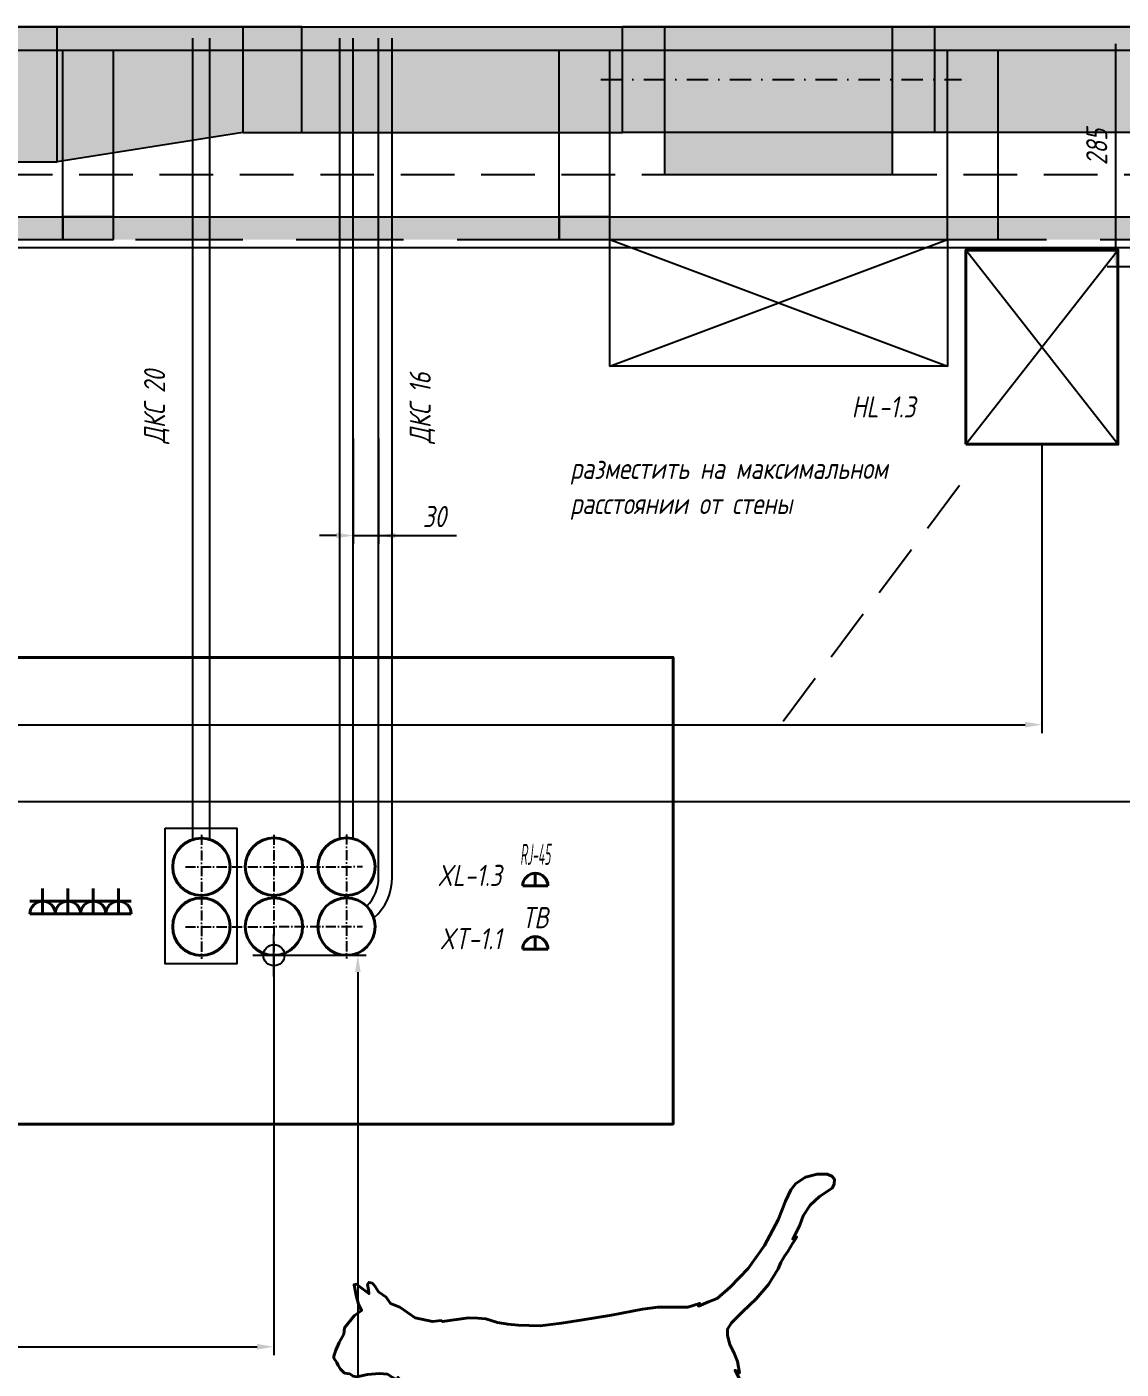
# Model space of a CAD drawing. Header units: millimetres. Extents: x -40374 to 56557, y -58468 to -14063.
# Drawn here: x -29471 to -28174, y -30129 to -28538 of the extents above; entities that cross this region are included whole.
import ezdxf
from ezdxf.enums import TextEntityAlignment as Align

# ---------------------------------------------------------------- set-up
doc = ezdxf.new("R2010")
doc.units = ezdxf.units.MM
doc.header["$PDMODE"] = 34
doc.header["$PDSIZE"] = 25
for name, pattern in [('ACAD_ISO10W100', [18.5, 12, -3, 0.5, -3]), ('DASHDOT', [25.4, 12.7, -6.35, 0, -6.35]), ('DASHED', [19.05, 12.7, -6.35])]:
    doc.linetypes.add(name, pattern=pattern)
for name, color, linetype in [('01 Черновое', 7, 'Continuous'), ('02 ОВиК', 7, 'Continuous'), ('02 ЭОМ и СС', 7, 'Continuous'), ('03 Потолок', 7, 'Continuous'), ('04 Лючки', 7, 'Continuous'), ('04 Мебель', 5, 'Continuous'), ('11 Привязка размеры', 7, 'Continuous')]:
    doc.layers.add(name, color=color, linetype=linetype)
doc.layers.add('100 noprint', color=1, linetype='Continuous', plot=False)
doc.styles.get("Standard").update_dxf_attribs({"font": 'Ubuntu-R.ttf'})
doc.styles.add('ГОСТ-ISOCPEUR', font='isocpeui.ttf', dxfattribs={"width": 0.8})
doc.dimstyles.new('ISO-25', dxfattribs={"dimtxt": 2.5, "dimasz": 2.5, "dimexe": 1.25, "dimexo": 0.625, "dimtad": 1, "dimtxsty": 'Standard', "dimcen": 2.5, "dimadec": 0, "dimazin": 0, "dimtfac": 1, "dimtmove": 0, "dimatfit": 3, "dimfxl": 1, "dimarcsym": 0})

# ---------------------------------------------------------------- blocks, each defined once
blk = doc.blocks.new('GA')
at = {"linetype": 'Continuous', "lineweight": -2}
blk.add_lwpolyline([(12.52, 30.24), (10.92, 28.96), (9.88, 28.62), (8.68, 28.16), (8.82, 28.46), (7.4, 28.08), (5.64, 28.14), (3.86, 28.2), (2.02, 28), (-1.64, 27.42), (-5.08, 27.02), (-7.62, 26.68), (-10.14, 26.46), (-12.74, 26.64), (-13.96, 26.8), (-15.18, 27.02), (-16.54, 27.5), (-17.48, 27.62), (-18.62, 27.72), (-21.68, 27.38), (-21.84, 27.5), (-22.9, 27.42), (-24.9, 27.94), (-26.7, 29.26), (-27.76, 29.74), (-28.28, 30.48), (-29.16, 31.18), (-29.54, 31.8), (-29.84, 32.2), (-30.24, 32.32), (-30.42, 32.06), (-30.34, 31.44), (-30.3, 31), (-31.24, 31.74), (-31.74, 32.16), (-32.02, 32.1), (-31.82, 30.8), (-31.56, 29.78), (-31.24, 29.04), (-32.14, 28.42), (-33.32, 27.04), (-33.44, 26.3), (-34.02, 25.34), (-34.44, 24.44), (-34.7, 23.72), (-34.7, 23.48), (-34.36, 22.98), (-34.24, 22.6), (-33.98, 22.16), (-33.5, 21.68), (-32.9, 21.56), (-32.5, 21.28), (-32.06, 21.2), (-30.8, 21.42), (-29.38, 21.5), (-28.44, 21.36), (-27.9, 21.02), (-27.2, 20.6), (-27.2, 20.94), (-26.12, 19.6), (-26.12, 20), (-25.68, 18.68), (-25.3, 18.04), (-24.48, 17.18), (-23.6, 15.48), (-23.44, 15.9), (-23.16, 14.92), (-22.82, 14.16), (-22.46, 13.9), (-22.6, 12.78), (-23.52, 11.52), (-24.74, 10.4), (-25.6, 9.5), (-26.16, 8.72), (-26.9, 7.14), (-28.04, 5.08), (-28.74, 2.96), (-28.74, 1.3), (-28.48, 0.56), (-28.06, 0.5), (-27.34, 0.72), (-26.8, 1.34), (-26.18, 1.76), (-25.44, 3.76), (-24.66, 5.76), (-23.5, 7.44), (-22.3, 8.08), (-21.2, 8.72), (-20, 9.38), (-18.78, 10.08), (-18.08, 10.64), (-18, 9.66), (-17.84, 7.48), (-17.86, 5.68), (-17.92, 4.48), (-18.36, 3.48), (-19.16, 2.82), (-20.1, 2.26), (-20.62, 1.86), (-20.92, 1.52), (-21, 1.08), (-20.68, 0.78), (-18.64, 0.64), (-17.28, 0.92), (-16.78, 1.26), (-16.28, 2.12), (-16.1, 3.5), (-15.74, 3.88), (-15.66, 4.52), (-15.4, 4.24), (-15.34, 6.44), (-14.96, 8.58), (-14.36, 10.72), (-13.72, 12.54), (-13.8, 12.92), (-13.36, 13.48), (-12.5, 13.6), (-10.7, 13.32), (-10.84, 13.54), (-10.32, 13.44), (-9.52, 13.18), (-9.68, 13.42), (-9.12, 13.44), (-8.64, 13.44), (-8.16, 13.42), (-7.72, 13.14), (-7.84, 13.42), (-6.34, 12.84), (-5.32, 12.18), (-5.28, 12.64), (-5.08, 12.92), (-4.42, 12.74), (-3.72, 12.82), (-3.04, 12.94), (-1.98, 12.8), (-2.32, 13.26), (-1.54, 13.06), (-1.12, 13.32), (-0.66, 13.44), (-0.26, 13.32), (0.8, 11.8), (2.38, 10.14), (4.16, 6.98), (4.3, 6.48), (4.26, 5.54), (3.64, 4.62), (2.72, 3.68), (1.96, 2.86), (1.32, 2.4), (0.2, 2.2), (-0.78, 1.66), (-1.2, 1.26), (-1.28, 0.82), (-1.44, 0.28), (0, 0), (1.46, -0.04), (2.78, 0.2), (3.84, 0.78), (5.1, 2.04), (6.36, 3.32), (8.08, 5.88), (8.22, 6.5), (8.16, 7.02), (7.84, 7.86), (7.54, 8.78), (7.5, 9.7), (7.54, 9.84), (7.96, 9.94), (7.66, 10.28), (7.54, 10.9), (7.58, 11.68), (7.66, 12.98), (8.8, 12.08), (9.8, 11.42), (11.72, 10.56), (13.6, 9.7), (15.28, 8.64), (16.24, 7.7), (17.14, 6.46), (17.54, 5.22), (17.5, 3.9), (17.02, 2.7), (16.24, 1.98), (15.98, 1.4), (16.08, 0.82), (16.98, 0.66), (18.4, 0.82), (19.22, 1.26), (19.54, 1.6), (19.7, 2.66), (19.9, 2.5), (19.78, 4.58), (19.78, 6.6), (19.64, 8.96), (19.44, 9.38), (18.34, 10.1), (18.9, 10.22), (18.52, 10.44), (16.92, 12.18), (15.3, 13.9), (15.2, 14.42), (15.56, 14.4), (14.18, 15.76), (13.48, 16.64), (14.04, 16.6), (13.46, 17.32), (13.68, 17.64), (13.26, 18.36), (13.22, 19.36), (12.74, 20.38), (13.26, 20.06), (13.06, 21.42), (12.7, 22.44), (12.22, 23.46), (12, 24.54), (12.02, 25.28), (12.52, 26.04), (13.86, 27.28), (15.56, 28.78), (17.06, 30.42), (18.28, 32.22), (18.62, 32.98), (19.08, 33.72), (19.5, 34.26), (20.06, 35.16), (20.28, 35.44), (20.6, 35.94), (20.12, 35.7), (21.02, 37.3), (21.46, 38.4), (22.34, 39.64), (23.48, 40.62), (25, 41.56), (25.24, 42.02), (25.3, 42.6), (25, 43), (24.46, 43.24), (23.28, 43.28), (21.88, 42.98), (20.7, 42.26), (20.1, 41.52), (19.42, 40.2), (18.46, 38.02), (16.76, 35.06), (14.7, 32.4), (12.52, 30.24)], dxfattribs=at)
blk = doc.blocks.new('*D462')
at = {"layer": '11 Привязка размеры', "color": 0, "lineweight": -2}
for p, q in [((-29177.9, -29638.4), (-29177.9, -30112.3)), ((-32047.9, -31338.4), (-32047.9, -30092.3)), ((-32027.9, -30102.3), (-29197.9, -30102.3))]:
    blk.add_line(p, q, dxfattribs=at)
at = {"layer": '11 Привязка размеры', "color": 0}
for points in [[(-32027.9, -30098.9), (-32027.9, -30105.6), (-32047.9, -30102.3)], [(-29197.9, -30105.6), (-29197.9, -30098.9), (-29177.9, -30102.3)]]:
    blk.add_solid(points, dxfattribs=at)
at = {"layer": 'Defpoints', "color": 0}
for p in [(-29177.9, -29638.4), (-29177.9, -30102.3), (-32047.9, -31338.4)]:
    blk.add_point(p, dxfattribs=at)
at = {"layer": '11 Привязка размеры', "color": 0, "insert": (-30612.9, -30079.8), "char_height": 25, "attachment_point": 5, "style": 'ГОСТ-ISOCPEUR'}
blk.add_mtext('2870', dxfattribs=at)
blk = doc.blocks.new('*D463')
at = {"layer": '11 Привязка размеры', "color": 0, "lineweight": -2}
for p, q in [((-29177.9, -29638.4), (-29068.5, -29638.4)), ((-29078.5, -29658.4), (-29078.5, -31318.4)), ((-29177.9, -31338.4), (-29068.5, -31338.4))]:
    blk.add_line(p, q, dxfattribs=at)
at = {"layer": '11 Привязка размеры', "color": 0}
for points in [[(-29075.2, -29658.4), (-29081.8, -29658.4), (-29078.5, -29638.4)], [(-29081.8, -31318.4), (-29075.2, -31318.4), (-29078.5, -31338.4)]]:
    blk.add_solid(points, dxfattribs=at)
at = {"layer": 'Defpoints', "color": 0}
for p in [(-29177.9, -29638.4), (-29177.9, -31338.4), (-29078.5, -31338.4)]:
    blk.add_point(p, dxfattribs=at)
at = {"layer": '11 Привязка размеры', "color": 0, "insert": (-29101, -30488.4), "char_height": 25, "attachment_point": 5, "rotation": 90, "style": 'ГОСТ-ISOCPEUR'}
blk.add_mtext('1700', dxfattribs=at)
blk = doc.blocks.new('*D481')
at = {"layer": '11 Привязка размеры', "color": 0, "lineweight": -2}
for p, q in [((-32047.9, -29118.5), (-32047.9, -29466.1)), ((-27997.9, -29117.9), (-27997.9, -29466.1)), ((-32027.9, -29456.1), (-28017.9, -29456.1))]:
    blk.add_line(p, q, dxfattribs=at)
at = {"layer": '11 Привязка размеры', "color": 0}
for points in [[(-32027.9, -29452.8), (-32027.9, -29459.5), (-32047.9, -29456.1)], [(-28017.9, -29459.5), (-28017.9, -29452.8), (-27997.9, -29456.1)]]:
    blk.add_solid(points, dxfattribs=at)
at = {"layer": 'Defpoints', "color": 0}
for p in [(-32047.9, -29118.5), (-27997.9, -29117.9), (-27997.9, -29456.1)]:
    blk.add_point(p, dxfattribs=at)
at = {"layer": '11 Привязка размеры', "color": 0, "insert": (-30022.9, -29433.6), "char_height": 25, "attachment_point": 5, "style": 'ГОСТ-ISOCPEUR'}
blk.add_mtext('4050', dxfattribs=at)
blk = doc.blocks.new('*D483')
at = {"layer": '11 Привязка размеры', "color": 0, "lineweight": -2}
for p, q in [((-32047.9, -29033.5), (-32047.9, -29375.2)), ((-28267.9, -29032.9), (-28267.9, -29375.2)), ((-32027.9, -29365.2), (-28287.9, -29365.2))]:
    blk.add_line(p, q, dxfattribs=at)
at = {"layer": '11 Привязка размеры', "color": 0}
for points in [[(-32027.9, -29361.8), (-32027.9, -29368.5), (-32047.9, -29365.2)], [(-28287.9, -29368.5), (-28287.9, -29361.8), (-28267.9, -29365.2)]]:
    blk.add_solid(points, dxfattribs=at)
at = {"layer": 'Defpoints', "color": 0}
for p in [(-32047.9, -29033.5), (-28267.9, -29032.9), (-28267.9, -29365.2)]:
    blk.add_point(p, dxfattribs=at)
at = {"layer": '11 Привязка размеры', "color": 0, "insert": (-30157.9, -29342.7), "char_height": 25, "attachment_point": 5, "style": 'ГОСТ-ISOCPEUR'}
blk.add_mtext('3780', dxfattribs=at)
blk = doc.blocks.new('*D498')
at = {"layer": '11 Привязка размеры', "color": 0, "lineweight": -2}
for p, q in [((-27997.9, -28538.4), (-28190.5, -28538.4)), ((-28180.5, -28802.9), (-28180.5, -28558.4)), ((-27997.9, -28822.9), (-28190.5, -28822.9))]:
    blk.add_line(p, q, dxfattribs=at)
at = {"layer": '11 Привязка размеры', "color": 0}
for points in [[(-28177.2, -28558.4), (-28183.9, -28558.4), (-28180.5, -28538.4)], [(-28183.9, -28802.9), (-28177.2, -28802.9), (-28180.5, -28822.9)]]:
    blk.add_solid(points, dxfattribs=at)
at = {"layer": 'Defpoints', "color": 0}
for p in [(-28180.5, -28538.4), (-27997.9, -28538.4), (-27997.9, -28822.9)]:
    blk.add_point(p, dxfattribs=at)
at = {"layer": '11 Привязка размеры', "color": 0, "insert": (-28203, -28680.6), "char_height": 25, "attachment_point": 5, "rotation": 90, "style": 'ГОСТ-ISOCPEUR'}
blk.add_mtext('285', dxfattribs=at)
blk = doc.blocks.new('*D525')
at = {"layer": '11 Привязка размеры', "color": 0, "lineweight": -2}
for p, q in [((-29083.9, -29026), (-29083.9, -29151.1)), ((-29053.9, -29026), (-29053.9, -29151.1)), ((-29103.9, -29141.1), (-29123.9, -29141.1)), ((-29083.9, -29141.1), (-28961.5, -29141.1)), ((-29083.9, -29141.1), (-29053.9, -29141.1))]:
    blk.add_line(p, q, dxfattribs=at)
at = {"layer": '11 Привязка размеры', "color": 0}
for points in [[(-29103.9, -29144.4), (-29103.9, -29137.8), (-29083.9, -29141.1)], [(-29033.9, -29137.8), (-29033.9, -29144.4), (-29053.9, -29141.1)]]:
    blk.add_solid(points, dxfattribs=at)
at = {"layer": 'Defpoints', "color": 0}
for p in [(-29083.9, -29026), (-29053.9, -29026), (-29053.9, -29141.1)]:
    blk.add_point(p, dxfattribs=at)
at = {"layer": '11 Привязка размеры', "color": 0, "insert": (-28987.7, -29118.6), "char_height": 25, "attachment_point": 5, "style": 'ГОСТ-ISOCPEUR'}
blk.add_mtext('30', dxfattribs=at)
blk = doc.blocks.new('розетка скрытая трехполюсная')
at = {"color": 0, "lineweight": -2}
for p, q in [((0, 0), (0, 3)), ((-1.5, 1.5), (1.5, 1.5)), ((-1.5, 0), (1.5, 0))]:
    blk.add_line(p, q, dxfattribs=at)
blk.add_arc((0, 0), 1.5, 0, 180, dxfattribs=at)
blk = doc.blocks.new('розетка RJ-45')
at = {"color": 0, "lineweight": -2}
for p, q in [((-1.5, 0), (1.5, 0)), ((0, 0), (0, 1.5))]:
    blk.add_line(p, q, dxfattribs=at)
blk.add_arc((0, 0), 1.5, 0, 180, dxfattribs=at)
at = {"color": 0, "lineweight": -2, "style": 'ГОСТ-ISOCPEUR', "width": 0.4}
blk.add_text('RJ-45', height=2.5, dxfattribs=at).set_placement((0, 2.5), align=Align.CENTER)
blk = doc.blocks.new('розетка ТВ')
at = {"color": 0, "lineweight": -2}
for p, q in [((-1.5, 0), (1.5, 0)), ((0, 0), (0, 1.5))]:
    blk.add_line(p, q, dxfattribs=at)
blk.add_arc((0, 0), 1.5, 0, 180, dxfattribs=at)
at = {"color": 0, "lineweight": -2, "style": 'ГОСТ-ISOCPEUR', "width": 0.8}
blk.add_text('ТВ', height=2.5, dxfattribs=at).set_placement((0, 2.5), align=Align.CENTER)

msp = doc.modelspace()

# ---------------------------------------------------------------- hatches: boundary and pattern name
at = {"layer": '02 ОВиК', "lineweight": -2}
h = msp.add_hatch(color=232, dxfattribs=at)
h.paths.add_polyline_path([(-29144.9, -28663.4), (-29144.9, -28538.4), (-29214.9, -28538.4), (-29214.9, -28663.4)])
h.paths.add_polyline_path([(-29214.9, -28663.4), (-29214.9, -28538.4), (-29434.9, -28538.4), (-29434.9, -28698.4)])
h.paths.add_polyline_path([(-29434.9, -28698.4), (-29434.9, -28538.4), (-29504.9, -28538.4), (-29504.9, -28698.4)])
h = msp.add_hatch(color=232, dxfattribs=at)
h.paths.add_polyline_path([(-29144.9, -28663.4), (-29144.9, -28538.4), (-29214.9, -28538.4), (-29214.9, -28663.4)])
h.paths.add_polyline_path([(-29214.9, -28663.4), (-29214.9, -28538.4), (-29434.9, -28538.4), (-29434.9, -28698.4)])
h.paths.add_polyline_path([(-29434.9, -28698.4), (-29434.9, -28538.4), (-29504.9, -28538.4), (-29504.9, -28698.4)])
for points in [[(-28764.9, -28663.4), (-28764.9, -28538.4), (-29144.9, -28538.4), (-29144.9, -28663.4)], [(-28764.9, -28663.4), (-28764.9, -28538.4), (-29144.9, -28538.4), (-29144.9, -28663.4)], [(-28014.9, -28663.4), (-28014.9, -28538.4), (-28394.9, -28538.4), (-28394.9, -28663.4)], [(-28014.9, -28663.4), (-28014.9, -28538.4), (-28394.9, -28538.4), (-28394.9, -28663.4)], [(-28444.9, -28713.4), (-28444.9, -28663.4), (-28714.9, -28663.4), (-28714.9, -28713.4)], [(-28444.9, -28713.4), (-28444.9, -28663.4), (-28714.9, -28663.4), (-28714.9, -28713.4)]]:
    msp.add_hatch(color=232, dxfattribs=at).paths.add_polyline_path(points)
h = msp.add_hatch(color=232, dxfattribs=at)
h.paths.add_polyline_path([(-28714.9, -28600.9), (-28714.9, -28538.4), (-28764.9, -28538.4), (-28764.9, -28600.9)])
h.paths.add_polyline_path([(-28444.9, -28600.9), (-28444.9, -28538.4), (-28714.9, -28538.4), (-28714.9, -28600.9)])
h.paths.add_polyline_path([(-28714.9, -28663.4), (-28714.9, -28600.9), (-28764.9, -28600.9), (-28764.9, -28663.4)])
h.paths.add_polyline_path([(-28444.9, -28663.4), (-28444.9, -28600.9), (-28714.9, -28600.9), (-28714.9, -28663.4)])
h.paths.add_polyline_path([(-28394.9, -28663.4), (-28394.9, -28600.9), (-28444.9, -28600.9), (-28444.9, -28663.4)])
h.paths.add_polyline_path([(-28394.9, -28600.9), (-28394.9, -28538.4), (-28444.9, -28538.4), (-28444.9, -28600.9)])
h = msp.add_hatch(color=232, dxfattribs=at)
h.paths.add_polyline_path([(-28714.9, -28600.9), (-28714.9, -28538.4), (-28764.9, -28538.4), (-28764.9, -28600.9)])
h.paths.add_polyline_path([(-28444.9, -28600.9), (-28444.9, -28538.4), (-28714.9, -28538.4), (-28714.9, -28600.9)])
h.paths.add_polyline_path([(-28714.9, -28663.4), (-28714.9, -28600.9), (-28764.9, -28600.9), (-28764.9, -28663.4)])
h.paths.add_polyline_path([(-28444.9, -28663.4), (-28444.9, -28600.9), (-28714.9, -28600.9), (-28714.9, -28663.4)])
h.paths.add_polyline_path([(-28394.9, -28663.4), (-28394.9, -28600.9), (-28444.9, -28600.9), (-28444.9, -28663.4)])
h.paths.add_polyline_path([(-28394.9, -28600.9), (-28394.9, -28538.4), (-28444.9, -28538.4), (-28444.9, -28600.9)])
at = {"layer": '03 Потолок', "lineweight": -2}
for color, points in [(9, [(-27277.9, -28538.4), (-31627.9, -28538.4), (-31627.9, -28566.4), (-27277.9, -28566.4)]), (252, [(-29367.9, -28790.4), (-29367.9, -28763.4), (-29427.9, -28763.4), (-29427.9, -28790.4)]), (252, [(-28779.9, -28790.4), (-28779.9, -28763.4), (-28839.9, -28763.4), (-28839.9, -28790.4)]), (252, [(-28319.9, -28790.4), (-28319.9, -28763.4), (-28379.9, -28763.4), (-28379.9, -28790.4)])]:
    msp.add_hatch(color=color, dxfattribs=at).paths.add_polyline_path(points)
h = msp.add_hatch(color=9, dxfattribs=at)
h.paths.add_polyline_path([(-27914.7, -28790.3), (-27909.5, -28763.4), (-27914.7, -28763.4), (-27914.7, -28790.4)])
h.paths.add_polyline_path([(-27974.7, -28790.4), (-27974.7, -28763.4), (-28319.9, -28763.4), (-28319.9, -28790.4)])
h.paths.add_polyline_path([(-28379.9, -28790.4), (-28379.9, -28763.4), (-28779.9, -28763.4), (-28779.9, -28790.4)])
h.paths.add_polyline_path([(-28839.9, -28790.4), (-28839.9, -28763.4), (-29367.9, -28763.4), (-29367.9, -28790.4)])
h.paths.add_polyline_path([(-29427.9, -28790.4), (-29427.9, -28763.4), (-29767.9, -28763.4), (-29767.9, -28790.4)])
h.paths.add_polyline_path([(-29827.9, -28790.4), (-29827.9, -28763.4), (-30367.9, -28763.4), (-30367.9, -28790.4)])
h.paths.add_polyline_path([(-30427.9, -28790.4), (-30427.9, -28763.4), (-30967.9, -28763.4), (-30967.9, -28790.4)])
h.paths.add_polyline_path([(-31027.9, -28790.4), (-31027.9, -28763.4), (-31567.9, -28763.4), (-31567.9, -28790.4)])

# ---------------------------------------------------------------- linework, layer by layer
at = {"layer": '01 Черновое'}
msp.add_lwpolyline([(-32047.9, -31338.4), (-32047.9, -28538.4), (-27277.9, -28538.4), (-27277.9, -31338.4)], close=True, dxfattribs=at)
at = {"layer": '02 ОВиК', "color": 1}
for p, q in [((-29214.9, -28538.4), (-29434.9, -28538.4)), ((-29214.9, -28538.4), (-29434.9, -28538.4)), ((-29144.9, -28538.4), (-28764.9, -28538.4)), ((-29144.9, -28538.4), (-28764.9, -28538.4)), ((-29214.9, -28663.4), (-29434.9, -28698.4)), ((-29214.9, -28663.4), (-29434.9, -28698.4)), ((-29144.9, -28663.4), (-28764.9, -28663.4)), ((-29144.9, -28663.4), (-28764.9, -28663.4)), ((-28394.9, -28663.4), (-28764.9, -28663.4)), ((-28394.9, -28663.4), (-28764.9, -28663.4)), ((-28714.9, -28713.4), (-28714.9, -28663.4)), ((-28714.9, -28713.4), (-28714.9, -28663.4)), ((-28444.9, -28713.4), (-28444.9, -28663.4)), ((-28444.9, -28713.4), (-28444.9, -28663.4)), ((-28714.9, -28713.4), (-28444.9, -28713.4)), ((-28714.9, -28713.4), (-28444.9, -28713.4))]:
    msp.add_line(p, q, dxfattribs=at)
at = {"layer": '02 ОВиК', "color": 1, "lineweight": -2}
for p, q in [((-28394.9, -28538.4), (-28764.9, -28538.4)), ((-28764.9, -28663.4), (-28764.9, -28538.4)), ((-28394.9, -28538.4), (-28764.9, -28538.4)), ((-28764.9, -28663.4), (-28764.9, -28538.4)), ((-28714.9, -28663.4), (-28714.9, -28538.4)), ((-28714.9, -28663.4), (-28714.9, -28538.4)), ((-28444.9, -28663.4), (-28444.9, -28538.4)), ((-28444.9, -28663.4), (-28444.9, -28538.4)), ((-28014.9, -28538.4), (-28394.9, -28538.4)), ((-28394.9, -28663.4), (-28394.9, -28538.4)), ((-28014.9, -28538.4), (-28394.9, -28538.4)), ((-28394.9, -28663.4), (-28394.9, -28538.4)), ((-28014.9, -28663.4), (-28394.9, -28663.4)), ((-28014.9, -28663.4), (-28394.9, -28663.4))]:
    msp.add_line(p, q, dxfattribs=at)
at = {"layer": '02 ОВиК', "color": 1, "linetype": 'DASHDOT', "ltscale": 2}
msp.add_line((-28790.6, -28600.9), (-28363.3, -28600.9), dxfattribs=at)
msp.add_line((-28790.6, -28600.9), (-28363.3, -28600.9), dxfattribs=at)
at = {"layer": '02 ОВиК', "color": 1, "linetype": 'DASHED', "lineweight": -2, "ltscale": 5}
for p, q in [((-31027.9, -28713.4), (-27914.7, -28713.4)), ((-31027.9, -28713.4), (-27914.7, -28713.4)), ((-31027.9, -28763.4), (-27914.7, -28763.4)), ((-31027.9, -28763.4), (-27914.7, -28763.4))]:
    msp.add_line(p, q, dxfattribs=at)
at = {"layer": '02 ОВиК', "color": 1, "flags": 128}
for points in [[(-29434.9, -28698.4), (-29434.9, -28538.4), (-29504.9, -28538.4), (-29504.9, -28698.4)], [(-29434.9, -28698.4), (-29434.9, -28538.4), (-29504.9, -28538.4), (-29504.9, -28698.4)], [(-29144.9, -28663.4), (-29144.9, -28538.4), (-29214.9, -28538.4), (-29214.9, -28663.4)], [(-29144.9, -28663.4), (-29144.9, -28538.4), (-29214.9, -28538.4), (-29214.9, -28663.4)]]:
    msp.add_lwpolyline(points, close=True, dxfattribs=at)
at = {"layer": '02 ЭОМ и СС', "color": 1}
for p, q in [((-29273.9, -29501.1), (-29273.9, -28551.9)), ((-29273.9, -29501.1), (-29273.9, -28551.9)), ((-29253.9, -29501.1), (-29253.9, -28551.9)), ((-29253.9, -29501.1), (-29253.9, -28551.9))]:
    msp.add_line(p, q, dxfattribs=at)
at = {"layer": '02 ЭОМ и СС', "color": 6}
for p, q in [((-29099.9, -29500.1), (-29099.9, -28551.9)), ((-29099.9, -29500.1), (-29099.9, -28551.9)), ((-29083.9, -29500.1), (-29083.9, -28551.9)), ((-29083.9, -29500.1), (-29083.9, -28551.9)), ((-29053.9, -29546.3), (-29053.9, -28551.9)), ((-29053.9, -29546.3), (-29053.9, -28551.9)), ((-29037.9, -29546.3), (-29037.9, -28551.9)), ((-29037.9, -29546.3), (-29037.9, -28551.9))]:
    msp.add_line(p, q, dxfattribs=at)
at = {"layer": '02 ЭОМ и СС', "color": 3}
for p, q in [((-28357.9, -29032.9), (-28177.9, -28802.9)), ((-28177.9, -29032.9), (-28357.9, -28802.9))]:
    msp.add_line(p, q, dxfattribs=at)
at = {"layer": '02 ЭОМ и СС', "color": 3, "linetype": 'DASHED', "ltscale": 5}
msp.add_line((-28365.6, -29081.7), (-28576.2, -29363.4), dxfattribs=at)
at = {"layer": '02 ЭОМ и СС', "color": 3, "lineweight": 40, "flags": 128}
msp.add_lwpolyline([(-28357.9, -29032.9), (-28177.9, -29032.9), (-28177.9, -28802.9), (-28357.9, -28802.9)], close=True, dxfattribs=at)
at = {"layer": '02 ЭОМ и СС', "color": 1, "lineweight": 40}
for centre in [(-29263.9, -29533.6), (-29263.9, -29533.6), (-29177.9, -29533.4), (-29177.9, -29533.4), (-29263.9, -29604.6), (-29263.9, -29604.6), (-29177.9, -29604.4), (-29177.9, -29604.4)]:
    msp.add_circle(centre, 34, dxfattribs=at)
at = {"layer": '02 ЭОМ и СС', "color": 6, "lineweight": 40}
for centre in [(-29091.9, -29533.4), (-29091.9, -29533.4), (-29091.9, -29604.4), (-29091.9, -29604.4)]:
    msp.add_circle(centre, 34, dxfattribs=at)
at = {"layer": '02 ЭОМ и СС', "color": 6}
for radius, start in [(48, 315), (48, 315), (64, 311.5369), (64, 311.5369)]:
    msp.add_arc((-29101.9, -29546.3), radius, start, 0, dxfattribs=at)
at = {"layer": '03 Потолок', "color": 1, "lineweight": -2}
for p, q in [((-27277.9, -28566.4), (-31627.9, -28566.4)), ((-29427.9, -28790.4), (-29427.9, -28566.4)), ((-29367.9, -28790.4), (-29367.9, -28566.4)), ((-28839.9, -28790.4), (-28839.9, -28566.4)), ((-28779.9, -28790.4), (-28779.9, -28566.4)), ((-28379.9, -28790.4), (-28379.9, -28566.4)), ((-28319.9, -28790.4), (-28319.9, -28566.4)), ((-31627.9, -28763.4), (-27909.5, -28763.4)), ((-31627.9, -28799.9), (-27916.6, -28799.9))]:
    msp.add_line(p, q, dxfattribs=at)
at = {"layer": '03 Потолок', "color": 1, "linetype": 'DASHED', "ltscale": 10}
msp.add_line((-31627.9, -28790.4), (-27914.7, -28790.4), dxfattribs=at)
at = {"layer": '03 Потолок', "color": 1, "lineweight": -2}
for points in [[(-29367.9, -28790.4), (-29367.9, -28763.4), (-29427.9, -28763.4), (-29427.9, -28790.4)], [(-28779.9, -28790.4), (-28779.9, -28763.4), (-28839.9, -28763.4), (-28839.9, -28790.4)]]:
    msp.add_lwpolyline(points, close=True, dxfattribs=at)
at = {"layer": '04 Лючки', "color": 2, "lineweight": -2}
for p, q in [((-28779.9, -28940.4), (-28379.9, -28790.4)), ((-28779.9, -28790.4), (-28379.9, -28940.4))]:
    msp.add_line(p, q, dxfattribs=at)
msp.add_lwpolyline([(-28379.9, -28790.4), (-28379.9, -28940.4), (-28779.9, -28940.4), (-28779.9, -28790.4)], close=True, dxfattribs=at)
at = {"layer": '04 Мебель', "lineweight": 40}
msp.add_lwpolyline([(-29650.9, -29838.4), (-29650.9, -29285.4), (-28704.9, -29285.4), (-28704.9, -29838.4)], close=True, dxfattribs=at)
at = {"layer": '100 noprint', "color": 2, "lineweight": -2}
msp.add_lwpolyline([(-29306.9, -29487.7), (-29221.9, -29487.7), (-29221.9, -29648.7), (-29306.9, -29648.7)], close=True, dxfattribs=at)
msp.add_lwpolyline([(-29306.9, -29487.7), (-29221.9, -29487.7), (-29221.9, -29648.7), (-29306.9, -29648.7)], close=True, dxfattribs=at)
at = {"layer": '11 Привязка размеры', "linetype": 'ACAD_ISO10W100'}
for p, q in [((-29263.9, -29495.7), (-29263.9, -29571.5)), ((-29263.9, -29495.7), (-29263.9, -29571.5)), ((-29177.9, -29495.5), (-29177.9, -29571.3)), ((-29177.9, -29495.5), (-29177.9, -29571.3)), ((-29091.9, -29495.3), (-29091.9, -29571.1)), ((-29091.9, -29495.3), (-29091.9, -29571.1)), ((-29282.9, -29533.6), (-29072.9, -29533.4)), ((-29282.9, -29533.6), (-29072.9, -29533.4)), ((-29263.9, -29566.7), (-29263.9, -29642.5)), ((-29263.9, -29566.7), (-29263.9, -29642.5)), ((-29177.9, -29566.5), (-29177.9, -29642.3)), ((-29177.9, -29566.5), (-29177.9, -29642.3)), ((-29091.9, -29566.3), (-29091.9, -29642.1)), ((-29091.9, -29566.3), (-29091.9, -29642.1)), ((-29282.9, -29604.6), (-29072.9, -29604.4)), ((-29282.9, -29604.6), (-29072.9, -29604.4))]:
    msp.add_line(p, q, dxfattribs=at)
at = {"layer": '11 Привязка размеры', "lineweight": -2}
msp.add_point((-29177.9, -29638.4), dxfattribs=at)
msp.add_point((-29177.9, -29638.4), dxfattribs=at)

# ---------------------------------------------------------------- block references
at = {"layer": '02 ЭОМ и СС', "color": 6, "lineweight": 40, "xscale": 10, "yscale": 10, "zscale": 10}
for name, p in [('розетка RJ-45', (-28868.2, -29556.3)), ('розетка ТВ', (-28868.2, -29631.3))]:
    msp.add_blockref(name, p, dxfattribs=at)
at = {"layer": '02 ЭОМ и СС', "color": 1, "lineweight": 40, "xscale": 10, "yscale": 10, "zscale": 10}
for p in [(-29452, -29589.3), (-29422, -29589.3), (-29392, -29589.3), (-29362, -29589.3)]:
    msp.add_blockref('розетка скрытая трехполюсная', p, dxfattribs=at)
at = {"layer": '04 Мебель', "lineweight": 40, "xscale": 10, "yscale": 10, "zscale": 10, "rotation": 1.999999999999999}
msp.add_blockref('GA', (-28751.8, -30338.4), dxfattribs=at)

# ---------------------------------------------------------------- texts
at = {"layer": '02 ЭОМ и СС', "linetype": 'Continuous', "style": 'ГОСТ-ISOCPEUR', "width": 0.8}
msp.add_text('HL-1.3', height=25, dxfattribs=at).set_placement((-28493.2, -29001.2))
for s, p in [('XL-1.3', (-28908.2, -29556.3)), ('XT-1.1', (-28908.2, -29631.3))]:
    msp.add_text(s, height=25, dxfattribs=at).set_placement(p, align=Align.RIGHT)
at = {"layer": '02 ЭОМ и СС', "color": 1, "insert": (-29331.8, -29031.9), "char_height": 25, "width": 270.313, "attachment_point": 1, "rotation": 90, "style": 'ГОСТ-ISOCPEUR'}
msp.add_mtext('{ДКС 20}', dxfattribs=at)
at = {"layer": '02 ЭОМ и СС', "color": 6, "insert": (-29017.1, -29031.9), "char_height": 25, "width": 270.313, "attachment_point": 1, "rotation": 90, "style": 'ГОСТ-ISOCPEUR'}
msp.add_mtext('{ДКС 16}', dxfattribs=at)
at = {"layer": '02 ЭОМ и СС', "color": 3, "insert": (-28826.7, -29049), "char_height": 25, "width": 492.953, "attachment_point": 1, "style": 'ГОСТ-ISOCPEUR'}
msp.add_mtext('{разместить на максимальном расстоянии от стены}', dxfattribs=at)

# ---------------------------------------------------------------- dimensions: what is measured, and where the dimension line sits
at = {"layer": '11 Привязка размеры'}
dim = msp.add_linear_dim(base=(-28180.5284396, -28538.3789992), p1=(-27997.9174151, -28822.8789992), p2=(-27997.9174151, -28538.3789992), angle=90, dimstyle='ISO-25', override={"dimtxt": 25, "dimasz": 20, "dimexe": 10, "dimexo": 0, "dimgap": 10, "dimdec": 0, "dimtxsty": 'ГОСТ-ISOCPEUR'}, dxfattribs=at)
dim.commit()
dim.dimension.update_dxf_attribs({"geometry": '*D498', "text_midpoint": (-28203.0284396, -28680.6289992)})
for base, p1, p2, picture, middle in [((-28267.9, -29365.2), (-32047.9, -29033.5), (-28267.9, -29032.9), '*D483', (-30157.9, -29365.2)), ((-29177.9, -30102.3), (-32047.9, -31338.4), (-29177.9, -29638.4), '*D462', (-30612.9, -30102.3))]:
    dim = msp.add_linear_dim(base=base, p1=p1, p2=p2, dimstyle='ISO-25', override={"dimtxt": 25, "dimasz": 20, "dimexe": 10, "dimexo": 0, "dimgap": 10, "dimdec": 0, "dimtxsty": 'ГОСТ-ISOCPEUR'}, dxfattribs=at)
    dim.commit()
    dim.dimension.update_dxf_attribs({"geometry": picture, "text_midpoint": middle, "dimtype": 160})
for base, p1, p2, picture, middle in [((-29053.9, -29141.1), (-29083.9, -29026), (-29053.9, -29026), '*D525', (-28987.7, -29118.6)), ((-27997.9, -29456.1), (-32047.9, -29118.5), (-27997.9, -29117.9), '*D481', (-30022.9, -29433.6))]:
    dim = msp.add_linear_dim(base=base, p1=p1, p2=p2, dimstyle='ISO-25', override={"dimtxt": 25, "dimasz": 20, "dimexe": 10, "dimexo": 0, "dimgap": 10, "dimdec": 0, "dimtxsty": 'ГОСТ-ISOCPEUR'}, dxfattribs=at)
    dim.commit()
    dim.dimension.update_dxf_attribs({"geometry": picture, "text_midpoint": middle})
dim = msp.add_linear_dim(base=(-29078.5, -31338.4), p1=(-29177.9, -29638.4), p2=(-29177.9, -31338.4), angle=90, dimstyle='ISO-25', override={"dimtxt": 25, "dimasz": 20, "dimexe": 10, "dimexo": 0, "dimgap": 10, "dimdec": 0, "dimtxsty": 'ГОСТ-ISOCPEUR'}, dxfattribs=at)
dim.commit()
dim.dimension.update_dxf_attribs({"geometry": '*D463', "text_midpoint": (-29078.5, -30488.4), "dimtype": 160})

doc.saveas('drawing.dxf')
